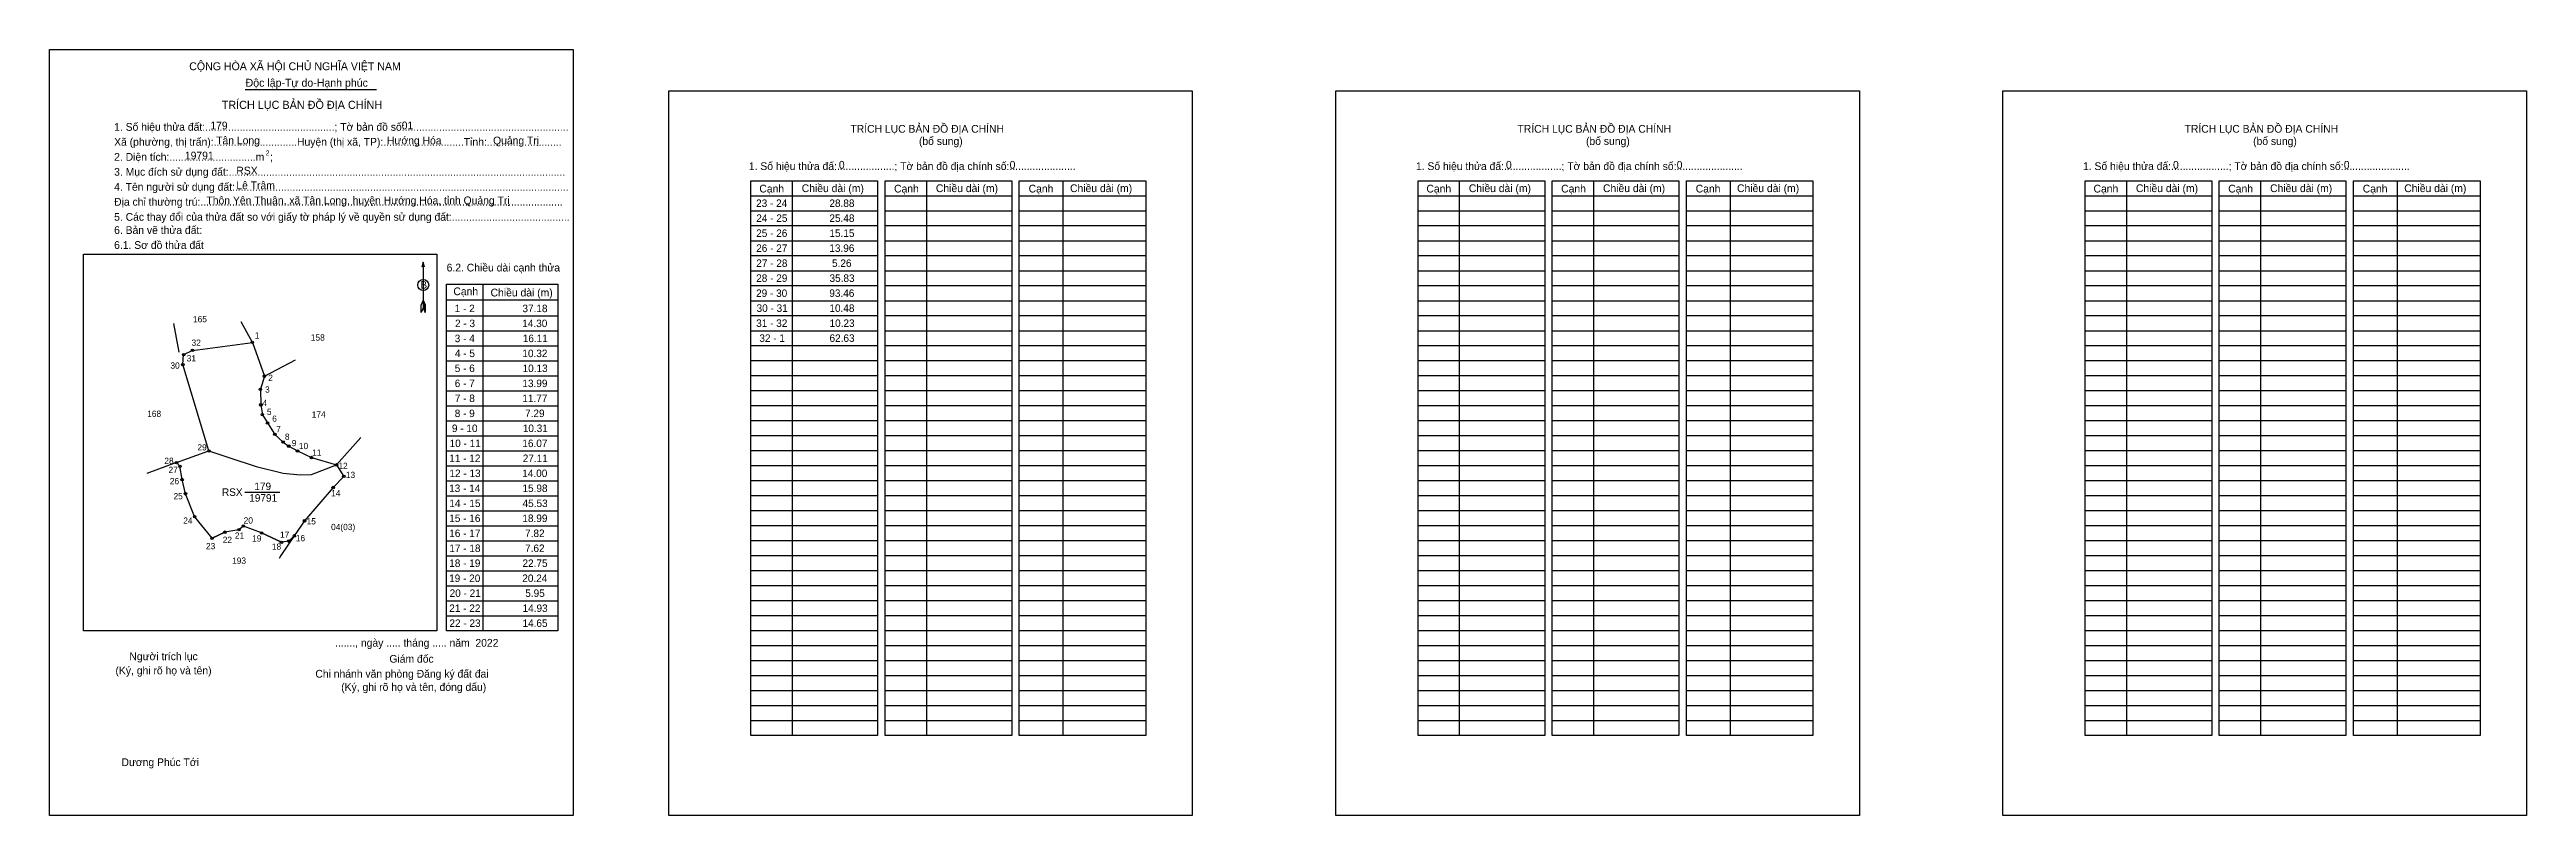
# Model space of a CAD drawing. Extents: x 542093 to 544663, y 1836788 to 1837583.
import ezdxf

# ---------------------------------------------------------------- set-up
doc = ezdxf.new("R2010")
doc.units = 0
for name, color, linetype in [('Level 1', 7, 'Continuous'), ('Level 10', 7, 'Continuous'), ('Level 11', 7, 'Continuous'), ('Level 13', 7, 'Continuous'), ('Level 2', 7, 'Continuous'), ('Level 3', 7, 'Continuous'), ('Level 36', 7, 'Continuous'), ('Level 52', 7, 'Continuous'), ('Level 6', 7, 'Continuous'), ('Level 63', 7, 'Continuous'), ('Level 9', 7, 'Continuous')]:
    doc.layers.add(name, color=color, linetype=linetype)

msp = doc.modelspace()

# ---------------------------------------------------------------- linework, layer by layer
at = {"layer": 'Level 1'}
for p, q in [((542092.7, 1837539.7), (542092.7, 1837539.7)), ((542735.2, 1837539.7), (542735.2, 1837539.7)), ((542820.5, 1837431), (542951.9, 1837431)), ((542863.3, 1837446.5), (542863.3, 1836871.3)), ((542959.7, 1837431), (543091.1, 1837431)), ((543002.5, 1837446.5), (543002.5, 1836871.3)), ((543098.9, 1837431), (543230.3, 1837431)), ((543144.2, 1837446.5), (543144.2, 1836871.3)), ((543512.7, 1837431), (543644.1, 1837431)), ((543555.5, 1837446.5), (543555.5, 1836871.3)), ((543651.9, 1837431), (543783.3, 1837431)), ((543694.7, 1837446.5), (543694.7, 1836871.3)), ((543791.1, 1837431), (543922.5, 1837431)), ((543836.4, 1837446.5), (543836.4, 1836871.3)), ((544204.9, 1837431), (544336.3, 1837431)), ((544247.7, 1837446.5), (544247.7, 1836871.3)), ((544344.1, 1837431), (544475.5, 1837431)), ((544386.9, 1837446.5), (544386.9, 1836871.3)), ((544483.3, 1837431), (544614.7, 1837431)), ((544528.6, 1837446.5), (544528.6, 1836871.3)), ((542820.5, 1837415.4), (542951.9, 1837415.4)), ((542959.7, 1837415.4), (543091.1, 1837415.4)), ((543098.9, 1837415.4), (543230.3, 1837415.4)), ((543512.7, 1837415.4), (543644.1, 1837415.4)), ((543651.9, 1837415.4), (543783.3, 1837415.4)), ((543791.1, 1837415.4), (543922.5, 1837415.4)), ((544204.9, 1837415.4), (544336.3, 1837415.4)), ((544344.1, 1837415.4), (544475.5, 1837415.4)), ((544483.3, 1837415.4), (544614.7, 1837415.4)), ((542820.5, 1837399.9), (542951.9, 1837399.9)), ((542820.5, 1837384.3), (542951.9, 1837384.3)), ((542959.7, 1837399.9), (543091.1, 1837399.9)), ((542959.7, 1837384.3), (543091.1, 1837384.3)), ((543098.9, 1837399.9), (543230.3, 1837399.9)), ((543098.9, 1837384.3), (543230.3, 1837384.3)), ((543512.7, 1837399.9), (543644.1, 1837399.9)), ((543512.7, 1837384.3), (543644.1, 1837384.3)), ((543651.9, 1837399.9), (543783.3, 1837399.9)), ((543651.9, 1837384.3), (543783.3, 1837384.3)), ((543791.1, 1837399.9), (543922.5, 1837399.9)), ((543791.1, 1837384.3), (543922.5, 1837384.3)), ((544204.9, 1837399.9), (544336.3, 1837399.9)), ((544204.9, 1837384.3), (544336.3, 1837384.3)), ((544344.1, 1837399.9), (544475.5, 1837399.9)), ((544344.1, 1837384.3), (544475.5, 1837384.3)), ((544483.3, 1837399.9), (544614.7, 1837399.9)), ((544483.3, 1837384.3), (544614.7, 1837384.3)), ((542128, 1837370.5), (542128, 1837370.5)), ((542480.4, 1837361.9), (542480.4, 1837314.8)), ((542820.5, 1837368.8), (542951.9, 1837368.8)), ((542820.5, 1837353.2), (542951.9, 1837353.2)), ((542959.7, 1837368.8), (543091.1, 1837368.8)), ((542959.7, 1837353.2), (543091.1, 1837353.2)), ((543098.9, 1837368.8), (543230.3, 1837368.8)), ((543098.9, 1837353.2), (543230.3, 1837353.2)), ((543512.7, 1837368.8), (543644.1, 1837368.8)), ((543512.7, 1837353.2), (543644.1, 1837353.2)), ((543651.9, 1837368.8), (543783.3, 1837368.8)), ((543651.9, 1837353.2), (543783.3, 1837353.2)), ((543791.1, 1837368.8), (543922.5, 1837368.8)), ((543791.1, 1837353.2), (543922.5, 1837353.2)), ((544204.9, 1837368.8), (544336.3, 1837368.8)), ((544204.9, 1837353.2), (544336.3, 1837353.2)), ((544344.1, 1837368.8), (544475.5, 1837368.8)), ((544344.1, 1837353.2), (544475.5, 1837353.2)), ((544483.3, 1837368.8), (544614.7, 1837368.8)), ((544483.3, 1837353.2), (544614.7, 1837353.2)), ((542504.7, 1837017.5), (542504.7, 1837339.3)), ((542542.1, 1837339.3), (542542.1, 1836979.9)), ((542620, 1837339.3), (542620, 1837017.5)), ((542820.5, 1837337.7), (542951.9, 1837337.7)), ((542959.7, 1837337.7), (543091.1, 1837337.7)), ((543098.9, 1837337.7), (543230.3, 1837337.7)), ((543512.7, 1837337.7), (543644.1, 1837337.7)), ((543651.9, 1837337.7), (543783.3, 1837337.7)), ((543791.1, 1837337.7), (543922.5, 1837337.7)), ((544204.9, 1837337.7), (544336.3, 1837337.7)), ((544344.1, 1837337.7), (544475.5, 1837337.7)), ((544483.3, 1837337.7), (544614.7, 1837337.7)), ((542478.3, 1837310), (542478.4, 1837317.8)), ((542480.4, 1837314.8), (542478.3, 1837310)), ((542480.4, 1837322.6), (542478.4, 1837317.8)), ((542480.4, 1837322.6), (542482.3, 1837317.8)), ((542480.4, 1837321.9), (542482.3, 1837317.1)), ((542480.4, 1837321.3), (542482.3, 1837316.4)), ((542480.4, 1837320.6), (542482.4, 1837315.7)), ((542480.4, 1837319.9), (542482.4, 1837315)), ((542480.4, 1837319.2), (542482.4, 1837314.3)), ((542480.4, 1837318.5), (542482.4, 1837313.6)), ((542480.4, 1837317.9), (542482.4, 1837312.9)), ((542480.4, 1837317.2), (542482.4, 1837312.2)), ((542480.4, 1837316.5), (542482.4, 1837311.5)), ((542480.4, 1837315.8), (542482.4, 1837310.9)), ((542480.4, 1837314.8), (542482.4, 1837310)), ((542482.4, 1837310), (542482.3, 1837317.8)), ((542504.7, 1837322.9), (542620, 1837322.9)), ((542504.7, 1837306.3), (542620, 1837306.3)), ((542820.5, 1837322.1), (542951.9, 1837322.1)), ((542820.5, 1837306.6), (542951.9, 1837306.6)), ((542959.7, 1837322.1), (543091.1, 1837322.1)), ((542959.7, 1837306.6), (543091.1, 1837306.6)), ((543098.9, 1837322.1), (543230.3, 1837322.1)), ((543098.9, 1837306.6), (543230.3, 1837306.6)), ((543512.7, 1837322.1), (543644.1, 1837322.1)), ((543512.7, 1837306.6), (543644.1, 1837306.6)), ((543651.9, 1837322.1), (543783.3, 1837322.1)), ((543651.9, 1837306.6), (543783.3, 1837306.6)), ((543791.1, 1837322.1), (543922.5, 1837322.1)), ((543791.1, 1837306.6), (543922.5, 1837306.6)), ((544204.9, 1837322.1), (544336.3, 1837322.1)), ((544204.9, 1837306.6), (544336.3, 1837306.6)), ((544344.1, 1837322.1), (544475.5, 1837322.1)), ((544344.1, 1837306.6), (544475.5, 1837306.6)), ((544483.3, 1837322.1), (544614.7, 1837322.1)), ((544483.3, 1837306.6), (544614.7, 1837306.6)), ((542504.7, 1837290.8), (542620, 1837290.8)), ((542504.7, 1837275.3), (542620, 1837275.3)), ((542820.5, 1837291), (542951.9, 1837291)), ((542820.5, 1837275.5), (542951.9, 1837275.5)), ((542959.7, 1837291), (543091.1, 1837291)), ((542959.7, 1837275.5), (543091.1, 1837275.5)), ((543098.9, 1837291), (543230.3, 1837291)), ((543098.9, 1837275.5), (543230.3, 1837275.5)), ((543512.7, 1837291), (543644.1, 1837291)), ((543512.7, 1837275.5), (543644.1, 1837275.5)), ((543651.9, 1837291), (543783.3, 1837291)), ((543651.9, 1837275.5), (543783.3, 1837275.5)), ((543791.1, 1837291), (543922.5, 1837291)), ((543791.1, 1837275.5), (543922.5, 1837275.5)), ((544204.9, 1837291), (544336.3, 1837291)), ((544204.9, 1837275.5), (544336.3, 1837275.5)), ((544344.1, 1837291), (544475.5, 1837291)), ((544344.1, 1837275.5), (544475.5, 1837275.5)), ((544483.3, 1837291), (544614.7, 1837291)), ((544483.3, 1837275.5), (544614.7, 1837275.5)), ((542504.7, 1837259.7), (542620, 1837259.7)), ((542820.5, 1837260), (542951.9, 1837260)), ((542959.7, 1837260), (543091.1, 1837260)), ((543098.9, 1837260), (543230.3, 1837260)), ((543512.7, 1837260), (543644.1, 1837260)), ((543651.9, 1837260), (543783.3, 1837260)), ((543791.1, 1837260), (543922.5, 1837260)), ((544204.9, 1837260), (544336.3, 1837260)), ((544344.1, 1837260), (544475.5, 1837260)), ((544483.3, 1837260), (544614.7, 1837260)), ((542504.7, 1837244.2), (542620, 1837244.2)), ((542504.7, 1837228.6), (542620, 1837228.6)), ((542820.5, 1837244.4), (542951.9, 1837244.4)), ((542820.5, 1837228.9), (542951.9, 1837228.9)), ((542959.7, 1837244.4), (543091.1, 1837244.4)), ((542959.7, 1837228.9), (543091.1, 1837228.9)), ((543098.9, 1837244.4), (543230.3, 1837244.4)), ((543098.9, 1837228.9), (543230.3, 1837228.9)), ((543512.7, 1837244.4), (543644.1, 1837244.4)), ((543512.7, 1837228.9), (543644.1, 1837228.9)), ((543651.9, 1837244.4), (543783.3, 1837244.4)), ((543651.9, 1837228.9), (543783.3, 1837228.9)), ((543791.1, 1837244.4), (543922.5, 1837244.4)), ((543791.1, 1837228.9), (543922.5, 1837228.9)), ((544204.9, 1837244.4), (544336.3, 1837244.4)), ((544204.9, 1837228.9), (544336.3, 1837228.9)), ((544344.1, 1837244.4), (544475.5, 1837244.4)), ((544344.1, 1837228.9), (544475.5, 1837228.9)), ((544483.3, 1837244.4), (544614.7, 1837244.4)), ((544483.3, 1837228.9), (544614.7, 1837228.9)), ((542504.7, 1837213.1), (542620, 1837213.1)), ((542504.7, 1837197.5), (542620, 1837197.5)), ((542820.5, 1837213.3), (542951.9, 1837213.3)), ((542820.5, 1837197.8), (542951.9, 1837197.8)), ((542959.7, 1837213.3), (543091.1, 1837213.3)), ((542959.7, 1837197.8), (543091.1, 1837197.8)), ((543098.9, 1837213.3), (543230.3, 1837213.3)), ((543098.9, 1837197.8), (543230.3, 1837197.8)), ((543512.7, 1837213.3), (543644.1, 1837213.3)), ((543512.7, 1837197.8), (543644.1, 1837197.8)), ((543651.9, 1837213.3), (543783.3, 1837213.3)), ((543651.9, 1837197.8), (543783.3, 1837197.8)), ((543791.1, 1837213.3), (543922.5, 1837213.3)), ((543791.1, 1837197.8), (543922.5, 1837197.8)), ((544204.9, 1837213.3), (544336.3, 1837213.3)), ((544204.9, 1837197.8), (544336.3, 1837197.8)), ((544344.1, 1837213.3), (544475.5, 1837213.3)), ((544344.1, 1837197.8), (544475.5, 1837197.8)), ((544483.3, 1837213.3), (544614.7, 1837213.3)), ((544483.3, 1837197.8), (544614.7, 1837197.8)), ((542504.7, 1837182), (542620, 1837182)), ((542820.5, 1837182.2), (542951.9, 1837182.2)), ((542959.7, 1837182.2), (543091.1, 1837182.2)), ((543098.9, 1837182.2), (543230.3, 1837182.2)), ((543512.7, 1837182.2), (543644.1, 1837182.2)), ((543651.9, 1837182.2), (543783.3, 1837182.2)), ((543791.1, 1837182.2), (543922.5, 1837182.2)), ((544204.9, 1837182.2), (544336.3, 1837182.2)), ((544344.1, 1837182.2), (544475.5, 1837182.2)), ((544483.3, 1837182.2), (544614.7, 1837182.2)), ((542504.7, 1837166.4), (542620, 1837166.4)), ((542504.7, 1837150.9), (542620, 1837150.9)), ((542820.5, 1837166.7), (542951.9, 1837166.7)), ((542820.5, 1837151.1), (542951.9, 1837151.1)), ((542959.7, 1837166.7), (543091.1, 1837166.7)), ((542959.7, 1837151.1), (543091.1, 1837151.1)), ((543098.9, 1837166.7), (543230.3, 1837166.7)), ((543098.9, 1837151.1), (543230.3, 1837151.1)), ((543512.7, 1837166.7), (543644.1, 1837166.7)), ((543512.7, 1837151.1), (543644.1, 1837151.1)), ((543651.9, 1837166.7), (543783.3, 1837166.7)), ((543651.9, 1837151.1), (543783.3, 1837151.1)), ((543791.1, 1837166.7), (543922.5, 1837166.7)), ((543791.1, 1837151.1), (543922.5, 1837151.1)), ((544204.9, 1837166.7), (544336.3, 1837166.7)), ((544204.9, 1837151.1), (544336.3, 1837151.1)), ((544344.1, 1837166.7), (544475.5, 1837166.7)), ((544344.1, 1837151.1), (544475.5, 1837151.1)), ((544483.3, 1837166.7), (544614.7, 1837166.7)), ((544483.3, 1837151.1), (544614.7, 1837151.1)), ((542504.7, 1837135.3), (542620, 1837135.3)), ((542504.7, 1837119.8), (542620, 1837119.8)), ((542820.5, 1837135.6), (542951.9, 1837135.6)), ((542820.5, 1837120), (542951.9, 1837120)), ((542959.7, 1837135.6), (543091.1, 1837135.6)), ((542959.7, 1837120), (543091.1, 1837120)), ((543098.9, 1837135.6), (543230.3, 1837135.6)), ((543098.9, 1837120), (543230.3, 1837120)), ((543512.7, 1837135.6), (543644.1, 1837135.6)), ((543512.7, 1837120), (543644.1, 1837120)), ((543651.9, 1837135.6), (543783.3, 1837135.6)), ((543651.9, 1837120), (543783.3, 1837120)), ((543791.1, 1837135.6), (543922.5, 1837135.6)), ((543791.1, 1837120), (543922.5, 1837120)), ((544204.9, 1837135.6), (544336.3, 1837135.6)), ((544204.9, 1837120), (544336.3, 1837120)), ((544344.1, 1837135.6), (544475.5, 1837135.6)), ((544344.1, 1837120), (544475.5, 1837120)), ((544483.3, 1837135.6), (544614.7, 1837135.6)), ((544483.3, 1837120), (544614.7, 1837120)), ((542504.7, 1837104.3), (542620, 1837104.3)), ((542820.5, 1837104.5), (542951.9, 1837104.5)), ((542959.7, 1837104.5), (543091.1, 1837104.5)), ((543098.9, 1837104.5), (543230.3, 1837104.5)), ((543512.7, 1837104.5), (543644.1, 1837104.5)), ((543651.9, 1837104.5), (543783.3, 1837104.5)), ((543791.1, 1837104.5), (543922.5, 1837104.5)), ((544204.9, 1837104.5), (544336.3, 1837104.5)), ((544344.1, 1837104.5), (544475.5, 1837104.5)), ((544483.3, 1837104.5), (544614.7, 1837104.5)), ((542504.7, 1837088.7), (542620, 1837088.7)), ((542504.7, 1837073.2), (542620, 1837073.2)), ((542820.5, 1837088.9), (542951.9, 1837088.9)), ((542820.5, 1837073.4), (542951.9, 1837073.4)), ((542959.7, 1837088.9), (543091.1, 1837088.9)), ((542959.7, 1837073.4), (543091.1, 1837073.4)), ((543098.9, 1837088.9), (543230.3, 1837088.9)), ((543098.9, 1837073.4), (543230.3, 1837073.4)), ((543512.7, 1837088.9), (543644.1, 1837088.9)), ((543512.7, 1837073.4), (543644.1, 1837073.4)), ((543651.9, 1837088.9), (543783.3, 1837088.9)), ((543651.9, 1837073.4), (543783.3, 1837073.4)), ((543791.1, 1837088.9), (543922.5, 1837088.9)), ((543791.1, 1837073.4), (543922.5, 1837073.4)), ((544204.9, 1837088.9), (544336.3, 1837088.9)), ((544204.9, 1837073.4), (544336.3, 1837073.4)), ((544344.1, 1837088.9), (544475.5, 1837088.9)), ((544344.1, 1837073.4), (544475.5, 1837073.4)), ((544483.3, 1837088.9), (544614.7, 1837088.9)), ((544483.3, 1837073.4), (544614.7, 1837073.4)), ((542504.7, 1837057.6), (542620, 1837057.6)), ((542504.7, 1837042.1), (542620, 1837042.1)), ((542820.5, 1837057.9), (542951.9, 1837057.9)), ((542820.5, 1837042.3), (542951.9, 1837042.3)), ((542959.7, 1837057.9), (543091.1, 1837057.9)), ((542959.7, 1837042.3), (543091.1, 1837042.3)), ((543098.9, 1837057.9), (543230.3, 1837057.9)), ((543098.9, 1837042.3), (543230.3, 1837042.3)), ((543512.7, 1837057.9), (543644.1, 1837057.9)), ((543512.7, 1837042.3), (543644.1, 1837042.3)), ((543651.9, 1837057.9), (543783.3, 1837057.9)), ((543651.9, 1837042.3), (543783.3, 1837042.3)), ((543791.1, 1837057.9), (543922.5, 1837057.9)), ((543791.1, 1837042.3), (543922.5, 1837042.3)), ((544204.9, 1837057.9), (544336.3, 1837057.9)), ((544204.9, 1837042.3), (544336.3, 1837042.3)), ((544344.1, 1837057.9), (544475.5, 1837057.9)), ((544344.1, 1837042.3), (544475.5, 1837042.3)), ((544483.3, 1837057.9), (544614.7, 1837057.9)), ((544483.3, 1837042.3), (544614.7, 1837042.3)), ((542504.7, 1837026.5), (542620, 1837026.5)), ((542820.5, 1837026.8), (542951.9, 1837026.8)), ((542959.7, 1837026.8), (543091.1, 1837026.8)), ((543098.9, 1837026.8), (543230.3, 1837026.8)), ((543512.7, 1837026.8), (543644.1, 1837026.8)), ((543651.9, 1837026.8), (543783.3, 1837026.8)), ((543791.1, 1837026.8), (543922.5, 1837026.8)), ((544204.9, 1837026.8), (544336.3, 1837026.8)), ((544344.1, 1837026.8), (544475.5, 1837026.8)), ((544483.3, 1837026.8), (544614.7, 1837026.8)), ((542504.7, 1837011), (542620, 1837011)), ((542504.7, 1836995.4), (542620, 1836995.4)), ((542820.5, 1837011.2), (542951.9, 1837011.2)), ((542820.5, 1836995.7), (542951.9, 1836995.7)), ((542959.7, 1837011.2), (543091.1, 1837011.2)), ((542959.7, 1836995.7), (543091.1, 1836995.7)), ((543098.9, 1837011.2), (543230.3, 1837011.2)), ((543098.9, 1836995.7), (543230.3, 1836995.7)), ((543512.7, 1837011.2), (543644.1, 1837011.2)), ((543512.7, 1836995.7), (543644.1, 1836995.7)), ((543651.9, 1837011.2), (543783.3, 1837011.2)), ((543651.9, 1836995.7), (543783.3, 1836995.7)), ((543791.1, 1837011.2), (543922.5, 1837011.2)), ((543791.1, 1836995.7), (543922.5, 1836995.7)), ((544204.9, 1837011.2), (544336.3, 1837011.2)), ((544204.9, 1836995.7), (544336.3, 1836995.7)), ((544344.1, 1837011.2), (544475.5, 1837011.2)), ((544344.1, 1836995.7), (544475.5, 1836995.7)), ((544483.3, 1837011.2), (544614.7, 1837011.2)), ((544483.3, 1836995.7), (544614.7, 1836995.7)), ((542494.4, 1836979.9), (542494.4, 1836979.9)), ((542820.5, 1836980.1), (542951.9, 1836980.1)), ((542820.5, 1836964.6), (542951.9, 1836964.6)), ((542959.7, 1836980.1), (543091.1, 1836980.1)), ((542959.7, 1836964.6), (543091.1, 1836964.6)), ((543098.9, 1836980.1), (543230.3, 1836980.1)), ((543098.9, 1836964.6), (543230.3, 1836964.6)), ((543512.7, 1836980.1), (543644.1, 1836980.1)), ((543512.7, 1836964.6), (543644.1, 1836964.6)), ((543651.9, 1836980.1), (543783.3, 1836980.1)), ((543651.9, 1836964.6), (543783.3, 1836964.6)), ((543791.1, 1836980.1), (543922.5, 1836980.1)), ((543791.1, 1836964.6), (543922.5, 1836964.6)), ((544204.9, 1836980.1), (544336.3, 1836980.1)), ((544204.9, 1836964.6), (544336.3, 1836964.6)), ((544344.1, 1836980.1), (544475.5, 1836980.1)), ((544344.1, 1836964.6), (544475.5, 1836964.6)), ((544483.3, 1836980.1), (544614.7, 1836980.1)), ((544483.3, 1836964.6), (544614.7, 1836964.6)), ((542820.5, 1836949), (542951.9, 1836949)), ((542959.7, 1836949), (543091.1, 1836949)), ((543098.9, 1836949), (543230.3, 1836949)), ((543512.7, 1836949), (543644.1, 1836949)), ((543651.9, 1836949), (543783.3, 1836949)), ((543791.1, 1836949), (543922.5, 1836949)), ((544204.9, 1836949), (544336.3, 1836949)), ((544344.1, 1836949), (544475.5, 1836949)), ((544483.3, 1836949), (544614.7, 1836949)), ((542820.5, 1836933.5), (542951.9, 1836933.5)), ((542820.5, 1836917.9), (542951.9, 1836917.9)), ((542959.7, 1836933.5), (543091.1, 1836933.5)), ((542959.7, 1836917.9), (543091.1, 1836917.9)), ((543098.9, 1836933.5), (543230.3, 1836933.5)), ((543098.9, 1836917.9), (543230.3, 1836917.9)), ((543512.7, 1836933.5), (543644.1, 1836933.5)), ((543512.7, 1836917.9), (543644.1, 1836917.9)), ((543651.9, 1836933.5), (543783.3, 1836933.5)), ((543651.9, 1836917.9), (543783.3, 1836917.9)), ((543791.1, 1836933.5), (543922.5, 1836933.5)), ((543791.1, 1836917.9), (543922.5, 1836917.9)), ((544204.9, 1836933.5), (544336.3, 1836933.5)), ((544204.9, 1836917.9), (544336.3, 1836917.9)), ((544344.1, 1836933.5), (544475.5, 1836933.5)), ((544344.1, 1836917.9), (544475.5, 1836917.9)), ((544483.3, 1836933.5), (544614.7, 1836933.5)), ((544483.3, 1836917.9), (544614.7, 1836917.9)), ((542820.5, 1836902.4), (542951.9, 1836902.4)), ((542959.7, 1836902.4), (543091.1, 1836902.4)), ((543098.9, 1836902.4), (543230.3, 1836902.4)), ((543512.7, 1836902.4), (543644.1, 1836902.4)), ((543651.9, 1836902.4), (543783.3, 1836902.4)), ((543791.1, 1836902.4), (543922.5, 1836902.4)), ((544204.9, 1836902.4), (544336.3, 1836902.4)), ((544344.1, 1836902.4), (544475.5, 1836902.4)), ((544483.3, 1836902.4), (544614.7, 1836902.4)), ((542820.5, 1836886.8), (542951.9, 1836886.8)), ((542959.7, 1836886.8), (543091.1, 1836886.8)), ((543098.9, 1836886.8), (543230.3, 1836886.8)), ((543512.7, 1836886.8), (543644.1, 1836886.8)), ((543651.9, 1836886.8), (543783.3, 1836886.8)), ((543791.1, 1836886.8), (543922.5, 1836886.8)), ((544204.9, 1836886.8), (544336.3, 1836886.8)), ((544344.1, 1836886.8), (544475.5, 1836886.8)), ((544483.3, 1836886.8), (544614.7, 1836886.8)), ((542635.9, 1836788.3), (542635.9, 1836788.3)), ((543278.4, 1836788.3), (543278.4, 1836788.3))]:
    msp.add_line(p, q, dxfattribs=at)
for points in [[(542820.5, 1837446.5), (542951.9, 1837446.5), (542951.9, 1836871.3), (542820.5, 1836871.3)], [(542959.7, 1837446.5), (543091.1, 1837446.5), (543091.1, 1836871.3), (542959.7, 1836871.3)], [(543098.9, 1837446.5), (543230.3, 1837446.5), (543230.3, 1836871.3), (543098.9, 1836871.3)], [(543512.7, 1837446.5), (543644.1, 1837446.5), (543644.1, 1836871.3), (543512.7, 1836871.3)], [(543651.9, 1837446.5), (543783.3, 1837446.5), (543783.3, 1836871.3), (543651.9, 1836871.3)], [(543791.1, 1837446.5), (543922.5, 1837446.5), (543922.5, 1836871.3), (543791.1, 1836871.3)], [(544204.9, 1837446.5), (544336.3, 1837446.5), (544336.3, 1836871.3), (544204.9, 1836871.3)], [(544344.1, 1837446.5), (544475.5, 1837446.5), (544475.5, 1836871.3), (544344.1, 1836871.3)], [(544483.3, 1837446.5), (544614.7, 1837446.5), (544614.7, 1836871.3), (544483.3, 1836871.3)], [(542128, 1837370.5), (542494.4, 1837370.5), (542494.4, 1836979.9), (542128, 1836979.9)], [(542504.7, 1837339.3), (542620, 1837339.3), (542620, 1836979.9), (542504.7, 1836979.9)]]:
    msp.add_lwpolyline(points, close=True, dxfattribs=at)
msp.add_lwpolyline([(542481.7, 1837356.9), (542480.4, 1837361.9), (542479, 1837356.9)], dxfattribs=at)
msp.add_circle((542480.4, 1837338.3), 5.74, dxfattribs=at)
at = {"layer": 'Level 10'}
msp.add_lwpolyline([(542224.4, 1837154.2), (542258.1, 1837166.3), (542231, 1837255.8), (542231.8, 1837266.2), (542241, 1837270.6), (542303.1, 1837278.9), (542315.6, 1837243.8), (542311.4, 1837230.2), (542311.9, 1837214.1), (542313.5, 1837203.9), (542318.9, 1837195.3), (542326.4, 1837183.5), (542335, 1837175.5), (542340.9, 1837171.2), (542350, 1837166.3), (542364.5, 1837159.4), (542390.5, 1837151.8), (542398, 1837139.9), (542387, 1837128.3), (542357.3, 1837093.8), (542346.6, 1837078.2), (542340.8, 1837072.8), (542333.3, 1837071.6), (542312.7, 1837081.2), (542293.8, 1837088.4), (542289.2, 1837084.6), (542274.5, 1837082), (542261.3, 1837075.7), (542243.2, 1837098.2), (542233.7, 1837121.9), (542230.2, 1837136.6), (542228, 1837150.4)], close=True, dxfattribs=at)
at = {"layer": 'Level 11'}
for centre in [(542303.1, 1837278.9), (542231, 1837255.8), (542231.8, 1837266.2), (542241, 1837270.6), (542311.4, 1837230.2), (542315.6, 1837243.8), (542311.9, 1837214.1), (542313.5, 1837203.9), (542318.9, 1837195.3), (542326.4, 1837183.5), (542335, 1837175.5), (542340.9, 1837171.2), (542224.4, 1837154.2), (542224.4, 1837154.2), (542228, 1837150.4), (542258.1, 1837166.3), (542350, 1837166.3), (542364.5, 1837159.4), (542390.5, 1837151.8), (542230.2, 1837136.6), (542233.7, 1837121.9), (542387, 1837128.3), (542398, 1837139.9), (542243.2, 1837098.2), (542357.3, 1837093.8), (542261.3, 1837075.7), (542274.5, 1837082), (542289.2, 1837084.6), (542293.8, 1837088.4), (542312.7, 1837081.2), (542333.3, 1837071.6), (542340.8, 1837072.8), (542346.6, 1837078.2)]:
    msp.add_circle(centre, 1.3, dxfattribs=at)
at = {"layer": 'Level 13'}
msp.add_line((542295.7, 1837541.2), (542431.9, 1837541.2), dxfattribs=at)
at = {"layer": 'Level 2'}
for points in [[(542092.7, 1837582.5), (542635.9, 1837582.5), (542635.9, 1836788.3), (542092.7, 1836788.3)], [(542735.2, 1837539.7), (543278.4, 1837539.7), (543278.4, 1836788.3), (542735.2, 1836788.3)], [(543427.4, 1837539.7), (543970.6, 1837539.7), (543970.6, 1836788.3), (543427.4, 1836788.3)], [(544119.6, 1837539.7), (544662.8, 1837539.7), (544662.8, 1836788.3), (544119.6, 1836788.3)]]:
    msp.add_lwpolyline(points, close=True, dxfattribs=at)
at = {"layer": 'Level 3'}
for p, q in [((542258.1, 1837166.3), (542278.7, 1837159.6)), ((542278.7, 1837159.6), (542307.1, 1837150.3)), ((542307.1, 1837150.3), (542335, 1837143.1)), ((542364.5, 1837142), (542390.5, 1837151.8)), ((542335, 1837143.1), (542352.6, 1837141.5)), ((542352.6, 1837141.5), (542364.5, 1837142))]:
    msp.add_line(p, q, dxfattribs=at)
at = {"layer": 'Level 36'}
for p, q in [((542227.1, 1837268.7), (542221.5, 1837298.4)), ((542303.1, 1837278.9), (542291.4, 1837300.3)), ((542315.6, 1837243.8), (542347.9, 1837260.9)), ((542390.5, 1837151.8), (542415.6, 1837180.1)), ((542224.4, 1837154.2), (542193.5, 1837143)), ((542224.4, 1837154.2), (542228, 1837150.4)), ((542261.3, 1837075.7), (542274.5, 1837082)), ((542312.7, 1837081.2), (542333.3, 1837071.6)), ((542340.8, 1837072.8), (542346.6, 1837078.2))]:
    msp.add_line(p, q, dxfattribs=at)
at = {"layer": 'Level 63'}
msp.add_lwpolyline([(542346.6, 1837078.2), (542332.5, 1837057.7), (542331, 1837054.7)], dxfattribs=at)
at = {"layer": 'Level 9'}
msp.add_line((542295.3, 1837123.6), (542331.7, 1837123.6), dxfattribs=at)

# ---------------------------------------------------------------- texts
at = {"layer": 'Level 1'}
for s, height, p in [('TRÍCH LỤC BẢN ĐỒ ĐỊA CHÍNH', 8.395, (542271.3, 1837521)), ('1. Số hiệu thửa đất:.............................................; Tờ bản đồ số:.........................................................', 8.0321, (542159.7, 1837498.3)), ('TRÍCH LỤC BẢN ĐỒ ĐỊA CHÍNH', 8.032, (542923.7, 1837496.3)), ('TRÍCH LỤC BẢN ĐỒ ĐỊA CHÍNH', 8.032, (543615.9, 1837496.3)), ('TRÍCH LỤC BẢN ĐỒ ĐỊA CHÍNH', 8.032, (544308.1, 1837496.3)), ('Xã (phường, thị trấn):.............................Huyện (thị xã, TP):............................Tỉnh:..........................', 8.0321, (542159.7, 1837482.8)), ('(bổ sung)', 8.03, (542994.8, 1837483.6)), ('(bổ sung)', 8.03, (543687, 1837483.6)), ('(bổ sung)', 8.03, (544379.2, 1837483.6)), ('3. Mục đích sử dụng đất:.....................................................................................................................', 8.0321, (542159.7, 1837451.7)), ('2. Diện tích:..............................m  ;', 8.032, (542159.7, 1837467.2)), ('2', 5.18, (542316.9, 1837472.7)), ('1. Số hiệu thửa đấ:....................; Tờ bản đồ địa chính số:.......................', 8.032, (542818.3, 1837457.6)), ('1. Số hiệu thửa đấ:....................; Tờ bản đồ địa chính số:.......................', 8.032, (543510.5, 1837457.6)), ('1. Số hiệu thửa đấ:....................; Tờ bản đồ địa chính số:.......................', 8.032, (544202.7, 1837457.6)), ('Địa chỉ thường trú:..............................................................................................................................', 8.0321, (542159.7, 1837420.6)), ('4. Tên người sử dụng đất:....................................................................................................................', 8.0321, (542159.7, 1837436.1)), ('Cạnh', 8.03, (542829.2, 1837434.3)), ('Chiều dài (m)', 8.032, (542873.2, 1837434.7)), ('Cạnh', 8.03, (542969, 1837434.3)), ('Chiều dài (m)', 8.032, (543012.4, 1837434.7)), ('Cạnh', 8.03, (543108.6, 1837434.3)), ('Chiều dài (m)', 8.032, (543151.6, 1837434.7)), ('Cạnh', 8.03, (543521.4, 1837434.3)), ('Chiều dài (m)', 8.032, (543565.4, 1837434.7)), ('Cạnh', 8.03, (543661.2, 1837434.3)), ('Chiều dài (m)', 8.032, (543704.6, 1837434.7)), ('Cạnh', 8.03, (543800.8, 1837434.3)), ('Chiều dài (m)', 8.032, (543843.7, 1837434.7)), ('Cạnh', 8.03, (544213.6, 1837434.3)), ('Chiều dài (m)', 8.032, (544257.6, 1837434.7)), ('Cạnh', 8.03, (544353.4, 1837434.3)), ('Chiều dài (m)', 8.032, (544396.8, 1837434.7)), ('Cạnh', 8.03, (544493, 1837434.3)), ('Chiều dài (m)', 8.032, (544536, 1837434.7)), ('5. Các thay đổi của thửa đất so với giấy tờ pháp lý về quyền sử dụng đất:.........................................', 8.0321, (542159.7, 1837405)), ('6. Bản vẽ thửa đất:', 8.032, (542159.7, 1837391.3)), ('6.1. Sơ đồ thửa đất', 8.032, (542159.7, 1837375.8)), ('6.2. Chiều dài cạnh thửa', 8.032, (542504.7, 1837352.4)), ('B', 7.77, (542477.5, 1837334.6)), ('Cạnh', 8.03, (542511.7, 1837327.8)), ('Chiều dài (m)', 8.032, (542550.3, 1837326.5)), ('......., ngày ..... tháng ..... năm  2022', 8.032, (542388.9, 1836963.3)), ('(Ký, ghi rõ họ và tên)', 8.032, (542161.1, 1836934.6)), ('Người trích lục', 8.032, (542175.5, 1836949.3)), ('Chi nhánh văn phòng Đăng ký đất đai ', 8.032, (542368.5, 1836931.2)), ('Giám đốc', 8.03, (542445.3, 1836946.7)), ('(Ký, ghi rõ họ và tên, đóng dấu)', 8.032, (542395.3, 1836917.5)), ('Dương Phúc Tới', 8.032, (542167.3, 1836839.5))]:
    msp.add_text(s, height=height, dxfattribs=at).set_placement(p)
at = {"layer": 'Level 13'}
for s, height, p in [('CỘNG HÒA XÃ HỘI CHỦ NGHĨA VIỆT NAM', 8.208, (542237.6, 1837561.1)), ('Độc lập-Tự do-Hạnh phúc', 8.208, (542296.1, 1837544)), ('RSX', 7.77, (542271.6, 1837119.7)), ('19791', 7.77, (542299.9, 1837113.7)), ('179', 7.77, (542305.2, 1837125.7))]:
    msp.add_text(s, height=height, dxfattribs=at).set_placement(p)
at = {"layer": 'Level 52'}
for s, p in [('23 - 24', (542825.8, 1837419.3)), ('28.88', (542901.9, 1837419.3)), ('24 - 25', (542826, 1837403.8)), ('25.48', (542901.9, 1837403.8)), ('25 - 26', (542825.9, 1837388.2)), ('26 - 27', (542825.9, 1837372.7)), ('13.96', (542901.8, 1837372.7)), ('15.15', (542901.9, 1837388.2)), ('27 - 28', (542826, 1837357.1)), ('5.26', (542904.6, 1837357.1)), ('28 - 29', (542825.9, 1837341.6)), ('29 - 30', (542825.8, 1837326)), ('93.46', (542901.8, 1837326)), ('35.83', (542902, 1837341.6)), ('1 - 2', (542513.1, 1837310.2)), ('2 - 3', (542513.4, 1837294.7)), ('37.18', (542583.4, 1837310.2)), ('14.30', (542583.2, 1837294.7)), ('31 - 32', (542825.9, 1837294.9)), ('30 - 31', (542826.3, 1837310.5)), ('10.48', (542901.9, 1837310.5)), ('10.23', (542902, 1837294.9)), ('3 - 4', (542513.1, 1837279.1)), ('16.11', (542583.7, 1837279.1)), ('32 - 1', (542829.2, 1837279.4)), ('62.63', (542902, 1837279.4)), ('4 - 5', (542513.3, 1837263.6)), ('5 - 6', (542513.1, 1837248.1)), ('10.32', (542583.3, 1837263.6)), ('10.13', (542583.5, 1837248.1)), ('6 - 7', (542513.1, 1837232.5)), ('7 - 8', (542513.2, 1837217)), ('13.99', (542583.3, 1837232.5)), ('11.77', (542583.3, 1837217)), ('8 - 9', (542513.1, 1837201.4)), ('7.29', (542586.1, 1837201.4)), ('10 - 11', (542507.8, 1837170.3)), ('9 - 10', (542510.2, 1837185.9)), ('16.07', (542583.3, 1837170.3)), ('10.31', (542583.7, 1837185.9)), ('11 - 12', (542507.4, 1837154.8)), ('12 - 13', (542507.6, 1837139.2)), ('14.00', (542583.2, 1837139.2)), ('27.11', (542583.7, 1837154.8)), ('13 - 14', (542507.3, 1837123.7)), ('15.98', (542583.4, 1837123.7)), ('15 - 16', (542507.4, 1837092.6)), ('14 - 15', (542507.5, 1837108.1)), ('45.53', (542583.5, 1837108.1)), ('18.99', (542583.3, 1837092.6)), ('16 - 17', (542507.4, 1837077)), ('17 - 18', (542507.5, 1837061.5)), ('7.82', (542586.1, 1837077)), ('7.62', (542586.1, 1837061.5)), ('18 - 19', (542507.4, 1837046)), ('22.75', (542583.4, 1837046)), ('19 - 20', (542507.3, 1837030.4)), ('20 - 21', (542507.8, 1837014.9)), ('20.24', (542583.2, 1837030.4)), ('5.95', (542586.3, 1837014.9)), ('21 - 22', (542507.4, 1836999.3)), ('22 - 23', (542507.6, 1836983.8)), ('14.65', (542583.4, 1836983.8)), ('14.93', (542583.5, 1836999.3))]:
    msp.add_text(s, height=7.77, dxfattribs=at).set_placement(p)
at = {"layer": 'Level 6'}
for s, height, p in [('179', 8.03, (542259.5, 1837499.7)), ('01', 8.03, (542458.1, 1837499.8)), ('Tân Long', 8.03, (542265.6, 1837484.3)), ('Hướng Hóa', 8.03, (542442.8, 1837484.2)), ('Quảng Trị', 8.03, (542552.9, 1837484.2)), ('19791', 8.03, (542233.1, 1837468.6)), ('RSX', 8.03, (542286.5, 1837453)), ('0', 8.03, (542911.7, 1837459)), ('0', 8.03, (543088.9, 1837459)), ('0', 8.03, (543603.9, 1837459)), ('0', 8.03, (543781.1, 1837459)), ('0', 8.03, (544296.1, 1837459)), ('0', 8.03, (544473.3, 1837459)), ('Thôn Yên Thuận, xã Tân Long, huyện Hướng Hóa, tỉnh Quảng Trị', 8.032, (542255.5, 1837422.1)), ('Lê Trâm', 8.03, (542286.5, 1837437.7))]:
    msp.add_text(s, height=height, dxfattribs=at).set_placement(p)
at = {"layer": 'Level 9'}
for s, p in [('165', (542241.5, 1837299.7)), ('32', (542240, 1837275.3)), ('1', (542305.6, 1837282.7)), ('158', (542363.8, 1837280.7)), ('30', (542218.1, 1837251.6)), ('31', (542235, 1837259.1)), ('3', (542316.3, 1837226.7)), ('2', (542319.6, 1837238.9)), ('168', (542194, 1837201.6)), ('4', (542313.7, 1837213)), ('5', (542318.2, 1837203.6)), ('6', (542323.7, 1837196.5)), ('174', (542364.7, 1837200.9)), ('29', (542246.1, 1837166.8)), ('7', (542327.8, 1837185.6)), ('8', (542336.9, 1837177.8)), ('9', (542344, 1837171.2)), ('10', (542351.4, 1837168.2)), ('28', (542211.8, 1837152.8)), ('27', (542216.1, 1837143.4)), ('11', (542365.1, 1837161.3)), ('12', (542392.4, 1837147.6)), ('13', (542400.1, 1837138.2)), ('26', (542217.5, 1837131.8)), ('25', (542221.3, 1837116.1)), ('14', (542384.9, 1837119.3)), ('24', (542231.4, 1837090.8)), ('20', (542294.1, 1837091)), ('15', (542359.4, 1837090.1)), ('23', (542255, 1837064.4)), ('22', (542272.4, 1837070.9)), ('21', (542285, 1837075.3)), ('19', (542302.9, 1837072.3)), ('18', (542323.4, 1837063.8)), ('17', (542331.8, 1837076.2)), ('16', (542348.2, 1837072.6)), ('04(03)', (542384.8, 1837084.2)), ('193', (542282.1, 1837049.3))]:
    msp.add_text(s, height=6.48, dxfattribs=at).set_placement(p)

doc.saveas('drawing.dxf')
